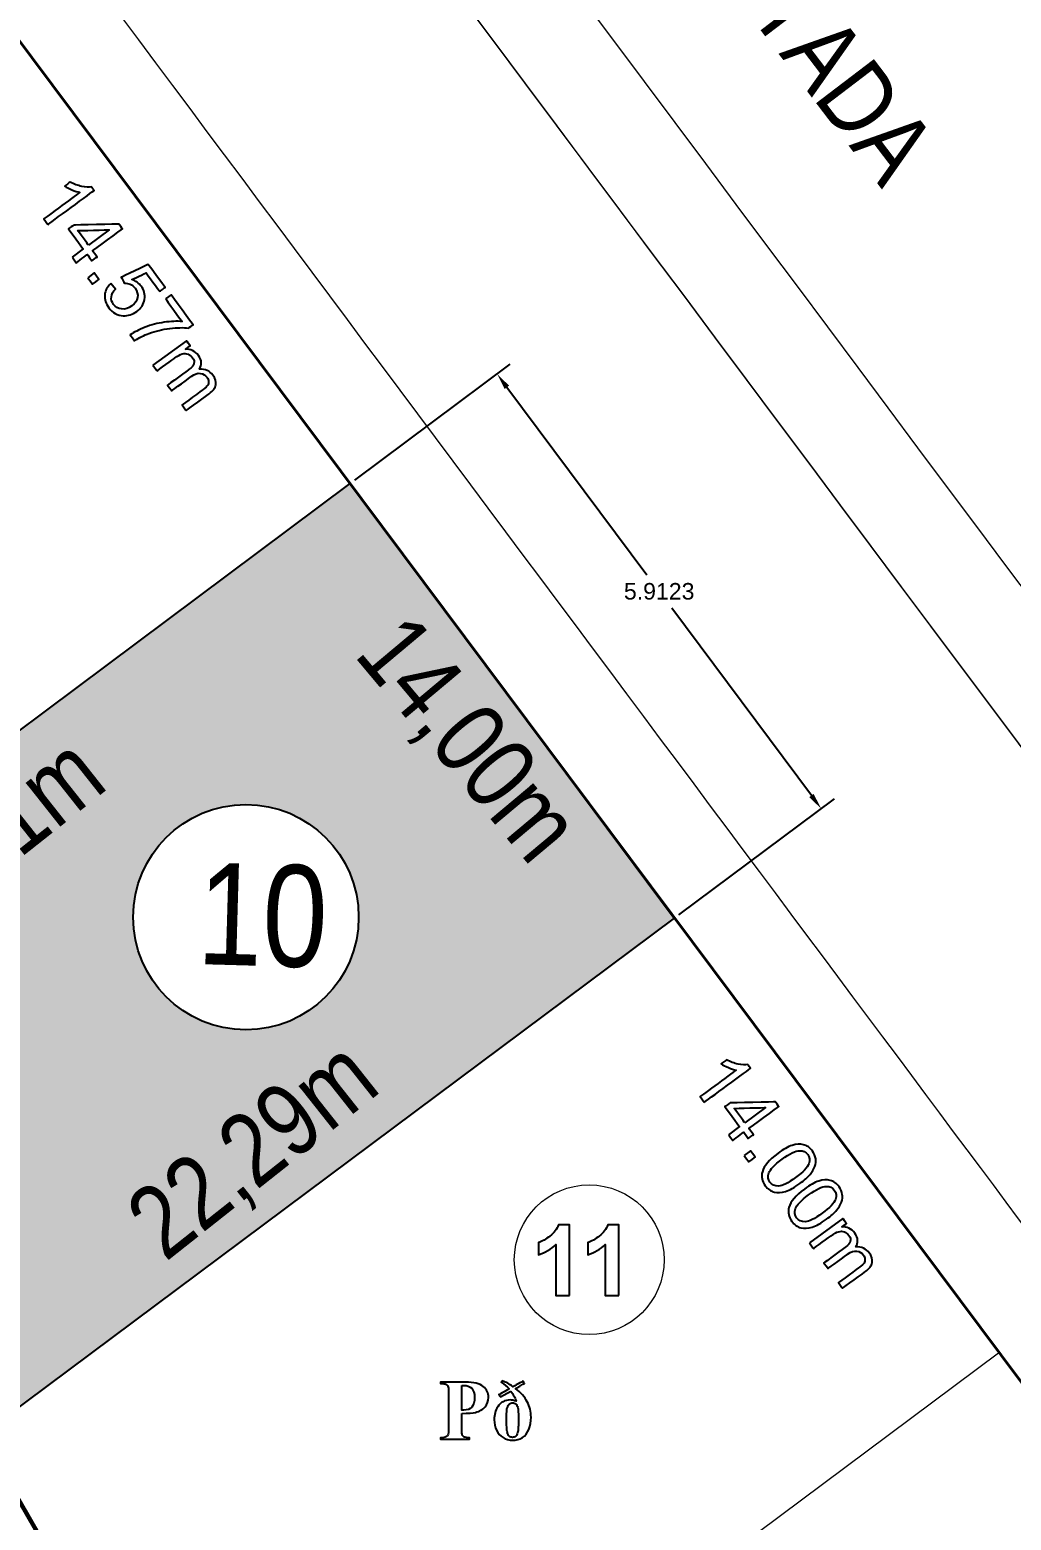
# Model space of a CAD drawing. Header units: millimetres. Extents: x 4360 to 8806, y 1896 to 3880.
# Drawn here: x 4580.48 to 4591.18, y 1930.61 to 1946.86 of the extents above; entities that cross this region are included whole.
import ezdxf

# ---------------------------------------------------------------- set-up
doc = ezdxf.new("R2010")
doc.units = ezdxf.units.MM
doc.styles.get("Standard").update_dxf_attribs({"font": 'arial.ttf'})
doc.styles.add('vinicius', font='ARIALN.TTF')
doc.dimstyles.get("Standard").update_dxf_attribs({"dimtxt": 0.18, "dimasz": 0.18, "dimexe": 0.18, "dimexo": 0.0625, "dimgap": 0.09, "dimtad": 0, "dimtih": 1, "dimtoh": 1, "dimdec": 4, "dimzin": 0, "dimdsep": 46, "dimtxsty": 'Standard', "dimcen": 0.09, "dimadec": 0, "dimazin": 0, "dimtfac": 1, "dimtdec": 4, "dimtofl": 0, "dimtmove": 0, "dimatfit": 3, "dimfxl": 1, "dimtolj": 1, "dimtzin": 0, "dimarcsym": 0})

# ---------------------------------------------------------------- blocks, each defined once
blk = doc.blocks.new('*D106')
at = {"color": 0, "lineweight": -2, "transparency": 16777216}
for p, q in [((4584.027, 1941.945), (4585.723, 1943.21)), ((4585.686, 1942.958), (4587.21, 1940.915)), ((4589.005, 1938.507), (4587.482, 1940.551)), ((4587.561, 1937.206), (4589.257, 1938.471))]:
    blk.add_line(p, q, dxfattribs=at)
at = {"color": 0, "transparency": 16777216}
for points in [[(4585.71, 1942.976), (4585.662, 1942.94), (4585.579, 1943.103)], [(4589.029, 1938.525), (4588.981, 1938.489), (4589.113, 1938.363)]]:
    blk.add_solid(points, dxfattribs=at)
at = {"layer": 'Defpoints', "color": 0, "transparency": 16777216}
for p in [(4583.977, 1941.908), (4589.113, 1938.363), (4587.511, 1937.168)]:
    blk.add_point(p, dxfattribs=at)
at = {"color": 0, "transparency": 16777216, "insert": (4587.346, 1940.733), "char_height": 0.18, "attachment_point": 5}
blk.add_mtext('\\A1;5.9123', dxfattribs=at)

msp = doc.modelspace()

# ---------------------------------------------------------------- hatches: boundary and pattern name
at = {"transparency": 33554625}
h = msp.add_hatch(color=256, dxfattribs=at)
h.dxf.hatch_style = 1
h.set_gradient(color1=(205, 32, 39), color2=(237, 31, 36), name='SPHERICAL')
edge = h.paths.add_edge_path()
edge.add_spline(control_points=[(4583.97659, 1941.90804), (4583.87347, 1941.83103), (4577.00112, 1936.69878), (4577.00112, 1936.69878)], knot_values=[0.00750278, 0.00750278, 0.00750278, 0.00750278, 1, 1, 1, 1], degree=3, periodic=0)
edge.add_line((4577.00112, 1936.69878), (4579.96343, 1931.54133))
edge.add_line((4579.96343, 1931.54133), (4587.51082, 1937.16836))
edge.add_line((4587.51082, 1937.16836), (4583.97659, 1941.90804))
h.paths.add_polyline_path([(4584.06972, 1937.18067, -1), (4581.61169, 1937.18067, -1)], flags=16)
h.paths.add_polyline_path([(4581.87114, 1936.07347), (4583.83841, 1936.01808), (4583.9034, 1938.32646), (4581.93613, 1938.38184)], flags=24)
h.paths.add_polyline_path([(4577.70911, 1935.28207), (4579.40438, 1932.30739), (4580.83749, 1933.12411), (4579.14222, 1936.09879)], flags=25)
h.paths.add_polyline_path([(4583.48468, 1939.98587), (4585.68416, 1937.36195), (4586.94828, 1938.42159), (4584.7488, 1941.04551)], flags=24)
h.paths.add_polyline_path([(4582.05685, 1932.93531), (4584.74146, 1935.06028), (4583.71771, 1936.35364), (4581.0331, 1934.22867)], flags=25)
h.paths.add_polyline_path([(4579.08161, 1936.24072), (4581.76622, 1938.3657), (4580.74247, 1939.65905), (4578.05786, 1937.53408)], flags=24)

# ---------------------------------------------------------------- linework, layer by layer
msp.add_lwpolyline([(4583.97659, 1941.90804), (4587.51082, 1937.16836), (4579.96343, 1931.54133), (4577.00112, 1936.69878), (4583.97635, 1941.90836)])
msp.add_circle((4582.84071, 1937.18067), 1.22902)
at = {"lineweight": 40}
for points in [[(4574.20598, 1954.99011), (4574.20598, 1954.99011), (4592.87746, 1929.99047), (4592.87746, 1929.99047)], [(4577.00112, 1936.69878), (4577.00112, 1936.69878), (4585.72192, 1921.51566), (4585.72192, 1921.51566)]]:
    msp.add_open_spline(points, degree=3, dxfattribs=at)
msp.add_open_spline([(4558.9403, 1954.63331), (4563.78131, 1949.31276), (4575.95014, 1935.93852), (4575.95014, 1935.93852), (4575.95014, 1935.93852), (4575.95014, 1935.93852), (4583.77651, 1922.36535), (4583.77651, 1922.36535)], degree=3, knots=[0.533151737, 0.533151737, 0.533151737, 0.533151737, 0.666666667, 0.666666667, 0.666666667, 0.666666677, 1, 1, 1, 1], dxfattribs=at)
at = {"lineweight": 20}
for points in [[(4575.78348, 1954.63331), (4579.2679, 1949.96377), (4593.7048, 1930.61656), (4593.7048, 1930.61656)], [(4579.63273, 1954.63331), (4584.31512, 1948.36927), (4596.16453, 1932.51729), (4596.16453, 1932.51729)], [(4596.16453, 1932.51729), (4596.16453, 1932.51729), (4584.30412, 1948.38887), (4579.63781, 1954.63331)], [(4596.96953, 1933.18812), (4596.96953, 1933.18812), (4585.87869, 1948.04359), (4580.95893, 1954.63331)], [(4585.14209, 1954.63331), (4593.69567, 1944.1953), (4601.79951, 1934.30613), (4601.79951, 1934.30613)], [(4586.51915, 1954.63331), (4594.86694, 1944.44644), (4602.62685, 1934.97696), (4602.62685, 1934.97696)], [(4583.97776, 1941.90891), (4583.97776, 1941.90891), (4577.00112, 1936.69878), (4577.00112, 1936.69878)], [(4587.51082, 1937.16836), (4587.51082, 1937.16836), (4579.95278, 1931.53338), (4579.95278, 1931.53338)], [(4591.04383, 1932.42781), (4591.04383, 1932.42781), (4582.92678, 1926.36799), (4582.92678, 1926.36799)]]:
    msp.add_open_spline(points, degree=3, dxfattribs=at)
for points, knots in [([(4580.68177, 1944.73279), (4580.68177, 1944.73279), (4580.6365, 1944.79449), (4580.6365, 1944.79449), (4580.6365, 1944.79449), (4580.6365, 1944.79449), (4581.03017, 1945.08374), (4581.03017, 1945.08374), (4581.03017, 1945.08374), (4581.00503, 1945.08817), (4580.97656, 1945.09737), (4580.94455, 1945.11105), (4580.94455, 1945.11105), (4580.91265, 1945.12473), (4580.88608, 1945.13867), (4580.86484, 1945.15262), (4580.86484, 1945.15262), (4580.86484, 1945.15262), (4580.92464, 1945.19646), (4580.92464, 1945.19646), (4580.92464, 1945.19646), (4580.96626, 1945.17385), (4581.0082, 1945.15811), (4581.05025, 1945.14929), (4581.05025, 1945.14929), (4581.09235, 1945.14036), (4581.12832, 1945.13851), (4581.15784, 1945.14374), (4581.15784, 1945.14374), (4581.15784, 1945.14374), (4581.18711, 1945.10392), (4581.18711, 1945.10392), (4581.18711, 1945.10392), (4581.18711, 1945.10392), (4580.68177, 1944.73279), (4580.68177, 1944.73279)], [0, 0, 0, 0, 0.1, 0.1, 0.1, 0.10000001, 0.2, 0.2, 0.2, 0.20000001, 0.3, 0.3, 0.3, 0.30000001, 0.4, 0.4, 0.4, 0.40000001, 0.5, 0.5, 0.5, 0.50000001, 0.6, 0.6, 0.6, 0.60000001, 0.7, 0.7, 0.7, 0.70000001, 0.8, 0.8, 0.8, 0.80000001, 1, 1, 1, 1]), ([(4580.94619, 1944.37863), (4580.94619, 1944.37863), (4581.06657, 1944.46705), (4581.06657, 1944.46705), (4581.06657, 1944.46705), (4581.06657, 1944.46705), (4580.90626, 1944.68541), (4580.90626, 1944.68541), (4580.90626, 1944.68541), (4580.90626, 1944.68541), (4580.96288, 1944.72693), (4580.96288, 1944.72693), (4580.96288, 1944.72693), (4580.96288, 1944.72693), (4581.45771, 1944.73681), (4581.45771, 1944.73681), (4581.45771, 1944.73681), (4581.45771, 1944.73681), (4581.49479, 1944.68642), (4581.49479, 1944.68642), (4581.49479, 1944.68642), (4581.49479, 1944.68642), (4581.16867, 1944.44692), (4581.16867, 1944.44692), (4581.16867, 1944.44692), (4581.16867, 1944.44692), (4581.21859, 1944.37889), (4581.21859, 1944.37889), (4581.21859, 1944.37889), (4581.21859, 1944.37889), (4581.16196, 1944.33737), (4581.16196, 1944.33737), (4581.16196, 1944.33737), (4581.16196, 1944.33737), (4581.11205, 1944.4052), (4581.11205, 1944.4052), (4581.11205, 1944.4052), (4581.11205, 1944.4052), (4580.99151, 1944.31677), (4580.99151, 1944.31677), (4580.99151, 1944.31677), (4580.99151, 1944.31677), (4580.94619, 1944.37863), (4580.94619, 1944.37863)], [0, 0, 0, 0, 0.08333333, 0.08333333, 0.08333333, 0.08333334, 0.16666667, 0.16666667, 0.16666667, 0.16666668, 0.25, 0.25, 0.25, 0.25000001, 0.33333333, 0.33333333, 0.33333333, 0.33333334, 0.41666667, 0.41666667, 0.41666667, 0.41666668, 0.5, 0.5, 0.5, 0.50000001, 0.58333333, 0.58333333, 0.58333333, 0.58333334, 0.66666667, 0.66666667, 0.66666667, 0.66666668, 0.75, 0.75, 0.75, 0.75000001, 0.83333333, 0.83333333, 0.83333333, 0.83333334, 1, 1, 1, 1]), ([(4581.12319, 1944.50867), (4581.12319, 1944.50867), (4581.35027, 1944.67532), (4581.35027, 1944.67532), (4581.35027, 1944.67532), (4581.35027, 1944.67532), (4581.00762, 1944.66624), (4581.00762, 1944.66624), (4581.00762, 1944.66624), (4581.00762, 1944.66624), (4581.12319, 1944.50867), (4581.12319, 1944.50867)], [0, 0, 0, 0, 0.25, 0.25, 0.25, 0.25000001, 0.5, 0.5, 0.5, 0.50000001, 1, 1, 1, 1]), ([(4581.36712, 1944.09033), (4581.36712, 1944.09033), (4581.42026, 1944.02937), (4581.42026, 1944.02937), (4581.42026, 1944.02937), (4581.39221, 1944.00148), (4581.37668, 1943.9728), (4581.37362, 1943.94364), (4581.37362, 1943.94364), (4581.37056, 1943.91438), (4581.37811, 1943.88749), (4581.39628, 1943.86283), (4581.39628, 1943.86283), (4581.41809, 1943.83304), (4581.44778, 1943.81613), (4581.48539, 1943.81207), (4581.48539, 1943.81207), (4581.52289, 1943.80789), (4581.56029, 1943.81935), (4581.59737, 1943.84661), (4581.59737, 1943.84661), (4581.6325, 1943.8726), (4581.65304, 1943.90286), (4581.65885, 1943.93757), (4581.65885, 1943.93757), (4581.66472, 1943.97232), (4581.6559, 1944.00576), (4581.63239, 1944.03772), (4581.63239, 1944.03772), (4581.61765, 1944.05774), (4581.60001, 1944.07237), (4581.57931, 1944.08177), (4581.57931, 1944.08177), (4581.55839, 1944.09117), (4581.53747, 1944.09508), (4581.51629, 1944.09376), (4581.51629, 1944.09376), (4581.51629, 1944.09376), (4581.48132, 1944.15731), (4581.48132, 1944.15731), (4581.48132, 1944.15731), (4581.48132, 1944.15731), (4581.77548, 1944.29834), (4581.77548, 1944.29834), (4581.77548, 1944.29834), (4581.77548, 1944.29834), (4581.95935, 1944.04807), (4581.95935, 1944.04807), (4581.95935, 1944.04807), (4581.95935, 1944.04807), (4581.90025, 1944.00476), (4581.90025, 1944.00476), (4581.90025, 1944.00476), (4581.90025, 1944.00476), (4581.75277, 1944.20558), (4581.75277, 1944.20558), (4581.75277, 1944.20558), (4581.75277, 1944.20558), (4581.59758, 1944.13327), (4581.59758, 1944.13327), (4581.59758, 1944.13327), (4581.64079, 1944.11848), (4581.6747, 1944.09461), (4581.6991, 1944.06138), (4581.6991, 1944.06138), (4581.73127, 1944.01738), (4581.74337, 1943.96926), (4581.73508, 1943.9167), (4581.73508, 1943.9167), (4581.72678, 1943.86409), (4581.69884, 1943.82025), (4581.65093, 1943.78513), (4581.65093, 1943.78513), (4581.60545, 1943.75169), (4581.55638, 1943.73611), (4581.50361, 1943.73827), (4581.50361, 1943.73827), (4581.43922, 1943.74049), (4581.38651, 1943.7697), (4581.34547, 1943.82543), (4581.34547, 1943.82543), (4581.31187, 1943.87128), (4581.29719, 1943.91802), (4581.30162, 1943.96578), (4581.30162, 1943.96578), (4581.30601, 1944.01358), (4581.32788, 1944.05504), (4581.36712, 1944.09033)], [0, 0, 0, 0, 0.04347826, 0.04347826, 0.04347826, 0.04347827, 0.08695652, 0.08695652, 0.08695652, 0.08695653, 0.13043478, 0.13043478, 0.13043478, 0.13043479, 0.17391304, 0.17391304, 0.17391304, 0.17391305, 0.2173913, 0.2173913, 0.2173913, 0.21739131, 0.26086957, 0.26086957, 0.26086957, 0.26086958, 0.30434783, 0.30434783, 0.30434783, 0.30434784, 0.34782609, 0.34782609, 0.34782609, 0.3478261, 0.39130435, 0.39130435, 0.39130435, 0.39130436, 0.43478261, 0.43478261, 0.43478261, 0.43478262, 0.47826087, 0.47826087, 0.47826087, 0.47826088, 0.52173913, 0.52173913, 0.52173913, 0.52173914, 0.56521739, 0.56521739, 0.56521739, 0.5652174, 0.60869565, 0.60869565, 0.60869565, 0.60869566, 0.65217391, 0.65217391, 0.65217391, 0.65217392, 0.69565217, 0.69565217, 0.69565217, 0.69565218, 0.73913043, 0.73913043, 0.73913043, 0.73913044, 0.7826087, 0.7826087, 0.7826087, 0.78260871, 0.82608696, 0.82608696, 0.82608696, 0.82608697, 0.86956522, 0.86956522, 0.86956522, 0.86956523, 0.91304348, 0.91304348, 0.91304348, 0.91304349, 1, 1, 1, 1]), ([(4581.11596, 1944.15303), (4581.11596, 1944.15303), (4581.18631, 1944.20484), (4581.18631, 1944.20484), (4581.18631, 1944.20484), (4581.18631, 1944.20484), (4581.23797, 1944.13438), (4581.23797, 1944.13438), (4581.23797, 1944.13438), (4581.23797, 1944.13438), (4581.16762, 1944.08267), (4581.16762, 1944.08267), (4581.16762, 1944.08267), (4581.16762, 1944.08267), (4581.11596, 1944.15303), (4581.11596, 1944.15303)], [0, 0, 0, 0, 0.2, 0.2, 0.2, 0.20000001, 0.4, 0.4, 0.4, 0.40000001, 0.6, 0.6, 0.6, 0.60000001, 1, 1, 1, 1]), ([(4581.96548, 1943.92167), (4581.96548, 1943.92167), (4582.02491, 1943.9653), (4582.02491, 1943.9653), (4582.02491, 1943.9653), (4582.02491, 1943.9653), (4582.26419, 1943.63944), (4582.26419, 1943.63944), (4582.26419, 1943.63944), (4582.26419, 1943.63944), (4582.21601, 1943.60421), (4582.21601, 1943.60421), (4582.21601, 1943.60421), (4582.15849, 1943.61124), (4582.08972, 1943.60971), (4582.01017, 1943.59967), (4582.01017, 1943.59967), (4581.93046, 1943.58963), (4581.85445, 1943.57115), (4581.78224, 1943.54447), (4581.78224, 1943.54447), (4581.73101, 1943.52604), (4581.67914, 1943.49994), (4581.62647, 1943.46651), (4581.62647, 1943.46651), (4581.62647, 1943.46651), (4581.57989, 1943.53016), (4581.57989, 1943.53016), (4581.57989, 1943.53016), (4581.61982, 1943.55842), (4581.67349, 1943.58578), (4581.74046, 1943.61214), (4581.74046, 1943.61214), (4581.80749, 1943.63839), (4581.87716, 1943.65677), (4581.94964, 1943.66728), (4581.94964, 1943.66728), (4582.02221, 1943.67763), (4582.08776, 1943.68033), (4582.14645, 1943.67526), (4582.14645, 1943.67526), (4582.14645, 1943.67526), (4581.96548, 1943.92167), (4581.96548, 1943.92167)], [0, 0, 0, 0, 0.08333333, 0.08333333, 0.08333333, 0.08333334, 0.16666667, 0.16666667, 0.16666667, 0.16666668, 0.25, 0.25, 0.25, 0.25000001, 0.33333333, 0.33333333, 0.33333333, 0.33333334, 0.41666667, 0.41666667, 0.41666667, 0.41666668, 0.5, 0.5, 0.5, 0.50000001, 0.58333333, 0.58333333, 0.58333333, 0.58333334, 0.66666667, 0.66666667, 0.66666667, 0.66666668, 0.75, 0.75, 0.75, 0.75000001, 0.83333333, 0.83333333, 0.83333333, 0.83333334, 1, 1, 1, 1]), ([(4581.82757, 1943.19844), (4581.82757, 1943.19844), (4582.19203, 1943.4663), (4582.19203, 1943.4663), (4582.19203, 1943.4663), (4582.19203, 1943.4663), (4582.2327, 1943.41099), (4582.2327, 1943.41099), (4582.2327, 1943.41099), (4582.2327, 1943.41099), (4582.18152, 1943.37344), (4582.18152, 1943.37344), (4582.18152, 1943.37344), (4582.20783, 1943.37507), (4582.23323, 1943.37043), (4582.25822, 1943.35939), (4582.25822, 1943.35939), (4582.28299, 1943.34835), (4582.30428, 1943.33081), (4582.32213, 1943.30657), (4582.32213, 1943.30657), (4582.34194, 1943.27947), (4582.35256, 1943.25322), (4582.35398, 1943.22781), (4582.35398, 1943.22781), (4582.35546, 1943.20219), (4582.34875, 1943.17853), (4582.33386, 1943.15666), (4582.33386, 1943.15666), (4582.39767, 1943.15909), (4582.44653, 1943.13717), (4582.48044, 1943.09095), (4582.48044, 1943.09095), (4582.50695, 1943.05471), (4582.51746, 1943.01964), (4582.51171, 1942.98552), (4582.51171, 1942.98552), (4582.50584, 1942.95124), (4582.48213, 1942.91896), (4582.44056, 1942.88838), (4582.44056, 1942.88838), (4582.44056, 1942.88838), (4582.19029, 1942.70451), (4582.19029, 1942.70451), (4582.19029, 1942.70451), (4582.19029, 1942.70451), (4582.14518, 1942.76599), (4582.14518, 1942.76599), (4582.14518, 1942.76599), (4582.14518, 1942.76599), (4582.37479, 1942.93465), (4582.37479, 1942.93465), (4582.37479, 1942.93465), (4582.39962, 1942.95287), (4582.41584, 1942.96787), (4582.42376, 1942.97987), (4582.42376, 1942.97987), (4582.43179, 1942.99191), (4582.43522, 1943.00554), (4582.43401, 1943.02096), (4582.43401, 1943.02096), (4582.4329, 1943.03638), (4582.42719, 1943.05107), (4582.41684, 1943.06538), (4582.41684, 1943.06538), (4582.39804, 1943.09095), (4582.37384, 1943.106), (4582.34437, 1943.11039), (4582.34437, 1943.11039), (4582.31484, 1943.11477), (4582.28135, 1943.10331), (4582.24374, 1943.07563), (4582.24374, 1943.07563), (4582.24374, 1943.07563), (4582.03198, 1942.92007), (4582.03198, 1942.92007), (4582.03198, 1942.92007), (4582.03198, 1942.92007), (4581.98656, 1942.98193), (4581.98656, 1942.98193), (4581.98656, 1942.98193), (4581.98656, 1942.98193), (4582.22357, 1943.15581), (4582.22357, 1943.15581), (4582.22357, 1943.15581), (4582.25098, 1943.17599), (4582.26778, 1943.19627), (4582.27412, 1943.21645), (4582.27412, 1943.21645), (4582.28051, 1943.23647), (4582.27528, 1943.25802), (4582.25853, 1943.28089), (4582.25853, 1943.28089), (4582.24565, 1943.29827), (4582.22927, 1943.311), (4582.2093, 1943.31914), (4582.2093, 1943.31914), (4582.18929, 1943.32706), (4582.16805, 1943.3279), (4582.14566, 1943.32162), (4582.14566, 1943.32162), (4582.1231, 1943.31533), (4582.09521, 1943.30012), (4582.06214, 1943.27572), (4582.06214, 1943.27572), (4582.06214, 1943.27572), (4581.87283, 1943.13674), (4581.87283, 1943.13674), (4581.87283, 1943.13674), (4581.87283, 1943.13674), (4581.82757, 1943.19844), (4581.82757, 1943.19844)], [0, 0, 0, 0, 0.03448276, 0.03448276, 0.03448276, 0.03448277, 0.06896552, 0.06896552, 0.06896552, 0.06896553, 0.10344828, 0.10344828, 0.10344828, 0.10344829, 0.13793103, 0.13793103, 0.13793103, 0.13793104, 0.17241379, 0.17241379, 0.17241379, 0.1724138, 0.20689655, 0.20689655, 0.20689655, 0.20689656, 0.24137931, 0.24137931, 0.24137931, 0.24137932, 0.27586207, 0.27586207, 0.27586207, 0.27586208, 0.31034483, 0.31034483, 0.31034483, 0.31034484, 0.34482759, 0.34482759, 0.34482759, 0.3448276, 0.37931034, 0.37931034, 0.37931034, 0.37931035, 0.4137931, 0.4137931, 0.4137931, 0.41379311, 0.44827586, 0.44827586, 0.44827586, 0.44827587, 0.48275862, 0.48275862, 0.48275862, 0.48275863, 0.51724138, 0.51724138, 0.51724138, 0.51724139, 0.55172414, 0.55172414, 0.55172414, 0.55172415, 0.5862069, 0.5862069, 0.5862069, 0.58620691, 0.62068966, 0.62068966, 0.62068966, 0.62068967, 0.65517241, 0.65517241, 0.65517241, 0.65517242, 0.68965517, 0.68965517, 0.68965517, 0.68965518, 0.72413793, 0.72413793, 0.72413793, 0.72413794, 0.75862069, 0.75862069, 0.75862069, 0.7586207, 0.79310345, 0.79310345, 0.79310345, 0.79310346, 0.82758621, 0.82758621, 0.82758621, 0.82758622, 0.86206897, 0.86206897, 0.86206897, 0.86206898, 0.89655172, 0.89655172, 0.89655172, 0.89655173, 0.93103448, 0.93103448, 0.93103448, 0.93103449, 1, 1, 1, 1]), ([(4583.79886, 1922.343), (4583.79886, 1922.343), (4585.2076, 1922.343), (4585.2076, 1922.343), (4585.2076, 1922.343), (4585.2076, 1922.343), (4575.97254, 1936.09503), (4575.97254, 1936.09503), (4575.97254, 1936.09503), (4575.97254, 1936.09503), (4583.79886, 1922.343), (4583.79886, 1922.343)], [0, 0, 0, 0, 0.25, 0.25, 0.25, 0.25000001, 0.5, 0.5, 0.5, 0.50000001, 1, 1, 1, 1]), ([(4585.2076, 1922.343), (4585.2076, 1922.343), (4575.97254, 1936.09503), (4575.97254, 1936.09503), (4575.97254, 1936.09503), (4575.97254, 1936.09503), (4577.33654, 1936.09503), (4577.33654, 1936.09503), (4577.33654, 1936.09503), (4577.33654, 1936.09503), (4585.2076, 1922.343), (4585.2076, 1922.343)], [0, 0, 0, 0, 0.25, 0.25, 0.25, 0.25000001, 0.5, 0.5, 0.5, 0.50000001, 1, 1, 1, 1]), ([(4587.83731, 1935.16226), (4587.83731, 1935.16226), (4587.79199, 1935.22396), (4587.79199, 1935.22396), (4587.79199, 1935.22396), (4587.79199, 1935.22396), (4588.18567, 1935.5132), (4588.18567, 1935.5132), (4588.18567, 1935.5132), (4588.16058, 1935.51764), (4588.1321, 1935.52683), (4588.10009, 1935.54051), (4588.10009, 1935.54051), (4588.06814, 1935.55419), (4588.04162, 1935.56814), (4588.02039, 1935.58208), (4588.02039, 1935.58208), (4588.02039, 1935.58208), (4588.08018, 1935.62593), (4588.08018, 1935.62593), (4588.08018, 1935.62593), (4588.1218, 1935.60332), (4588.16369, 1935.58758), (4588.20579, 1935.57876), (4588.20579, 1935.57876), (4588.24789, 1935.56983), (4588.28381, 1935.56803), (4588.31333, 1935.57321), (4588.31333, 1935.57321), (4588.31333, 1935.57321), (4588.34265, 1935.53338), (4588.34265, 1935.53338), (4588.34265, 1935.53338), (4588.34265, 1935.53338), (4587.83731, 1935.16226), (4587.83731, 1935.16226)], [0, 0, 0, 0, 0.1, 0.1, 0.1, 0.10000001, 0.2, 0.2, 0.2, 0.20000001, 0.3, 0.3, 0.3, 0.30000001, 0.4, 0.4, 0.4, 0.40000001, 0.5, 0.5, 0.5, 0.50000001, 0.6, 0.6, 0.6, 0.60000001, 0.7, 0.7, 0.7, 0.70000001, 0.8, 0.8, 0.8, 0.80000001, 1, 1, 1, 1]), ([(4588.10173, 1934.80809), (4588.10173, 1934.80809), (4588.22211, 1934.89657), (4588.22211, 1934.89657), (4588.22211, 1934.89657), (4588.22211, 1934.89657), (4588.0618, 1935.11488), (4588.0618, 1935.11488), (4588.0618, 1935.11488), (4588.0618, 1935.11488), (4588.11842, 1935.15645), (4588.11842, 1935.15645), (4588.11842, 1935.15645), (4588.11842, 1935.15645), (4588.61325, 1935.16627), (4588.61325, 1935.16627), (4588.61325, 1935.16627), (4588.61325, 1935.16627), (4588.65033, 1935.11594), (4588.65033, 1935.11594), (4588.65033, 1935.11594), (4588.65033, 1935.11594), (4588.32422, 1934.87639), (4588.32422, 1934.87639), (4588.32422, 1934.87639), (4588.32422, 1934.87639), (4588.37413, 1934.80836), (4588.37413, 1934.80836), (4588.37413, 1934.80836), (4588.37413, 1934.80836), (4588.31751, 1934.76684), (4588.31751, 1934.76684), (4588.31751, 1934.76684), (4588.31751, 1934.76684), (4588.26754, 1934.83471), (4588.26754, 1934.83471), (4588.26754, 1934.83471), (4588.26754, 1934.83471), (4588.147, 1934.74624), (4588.147, 1934.74624), (4588.147, 1934.74624), (4588.147, 1934.74624), (4588.10173, 1934.80809), (4588.10173, 1934.80809)], [0, 0, 0, 0, 0.08333333, 0.08333333, 0.08333333, 0.08333334, 0.16666667, 0.16666667, 0.16666667, 0.16666668, 0.25, 0.25, 0.25, 0.25000001, 0.33333333, 0.33333333, 0.33333333, 0.33333334, 0.41666667, 0.41666667, 0.41666667, 0.41666668, 0.5, 0.5, 0.5, 0.50000001, 0.58333333, 0.58333333, 0.58333333, 0.58333334, 0.66666667, 0.66666667, 0.66666667, 0.66666668, 0.75, 0.75, 0.75, 0.75000001, 0.83333333, 0.83333333, 0.83333333, 0.83333334, 1, 1, 1, 1]), ([(4588.27874, 1934.93814), (4588.27874, 1934.93814), (4588.50576, 1935.10479), (4588.50576, 1935.10479), (4588.50576, 1935.10479), (4588.50576, 1935.10479), (4588.16311, 1935.09576), (4588.16311, 1935.09576), (4588.16311, 1935.09576), (4588.16311, 1935.09576), (4588.27874, 1934.93814), (4588.27874, 1934.93814)], [0, 0, 0, 0, 0.25, 0.25, 0.25, 0.25000001, 0.5, 0.5, 0.5, 0.50000001, 1, 1, 1, 1]), ([(4588.63898, 1934.60521), (4588.69851, 1934.64894), (4588.7508, 1934.67799), (4588.79607, 1934.69247), (4588.79607, 1934.69247), (4588.84139, 1934.70673), (4588.8828, 1934.70911), (4588.92009, 1934.69949), (4588.92009, 1934.69949), (4588.95754, 1934.68967), (4588.98971, 1934.66653), (4589.0167, 1934.62993), (4589.0167, 1934.62993), (4589.03641, 1934.60293), (4589.04834, 1934.57526), (4589.05257, 1934.54689), (4589.05257, 1934.54689), (4589.05664, 1934.51853), (4589.05331, 1934.49021), (4589.04253, 1934.4619), (4589.04253, 1934.4619), (4589.03176, 1934.43364), (4589.01448, 1934.40496), (4588.99061, 1934.3757), (4588.99061, 1934.3757), (4588.96679, 1934.34665), (4588.93002, 1934.31369), (4588.88005, 1934.27703), (4588.88005, 1934.27703), (4588.821, 1934.23377), (4588.76892, 1934.20477), (4588.72365, 1934.19019), (4588.72365, 1934.19019), (4588.67849, 1934.17577), (4588.63723, 1934.17323), (4588.59963, 1934.1829), (4588.59963, 1934.1829), (4588.56202, 1934.19257), (4588.52974, 1934.21565), (4588.50275, 1934.25257), (4588.50275, 1934.25257), (4588.4671, 1934.30106), (4588.45648, 1934.35198), (4588.47101, 1934.40522), (4588.47101, 1934.40522), (4588.48849, 1934.46909), (4588.54453, 1934.53575), (4588.63898, 1934.60521)], [0, 0, 0, 0, 0.07692308, 0.07692308, 0.07692308, 0.07692309, 0.15384615, 0.15384615, 0.15384615, 0.15384616, 0.23076923, 0.23076923, 0.23076923, 0.23076924, 0.30769231, 0.30769231, 0.30769231, 0.30769232, 0.38461538, 0.38461538, 0.38461538, 0.38461539, 0.46153846, 0.46153846, 0.46153846, 0.46153847, 0.53846154, 0.53846154, 0.53846154, 0.53846155, 0.61538462, 0.61538462, 0.61538462, 0.61538463, 0.69230769, 0.69230769, 0.69230769, 0.6923077, 0.76923077, 0.76923077, 0.76923077, 0.76923078, 0.84615385, 0.84615385, 0.84615385, 0.84615386, 1, 1, 1, 1]), ([(4588.2715, 1934.58249), (4588.2715, 1934.58249), (4588.34186, 1934.63431), (4588.34186, 1934.63431), (4588.34186, 1934.63431), (4588.34186, 1934.63431), (4588.39352, 1934.56385), (4588.39352, 1934.56385), (4588.39352, 1934.56385), (4588.39352, 1934.56385), (4588.32316, 1934.51214), (4588.32316, 1934.51214), (4588.32316, 1934.51214), (4588.32316, 1934.51214), (4588.2715, 1934.58249), (4588.2715, 1934.58249)], [0, 0, 0, 0, 0.2, 0.2, 0.2, 0.20000001, 0.4, 0.4, 0.4, 0.40000001, 0.6, 0.6, 0.6, 0.60000001, 1, 1, 1, 1]), ([(4588.68567, 1934.54172), (4588.60295, 1934.48113), (4588.55515, 1934.431), (4588.542, 1934.3916), (4588.542, 1934.3916), (4588.52885, 1934.35214), (4588.53275, 1934.31828), (4588.55351, 1934.28981), (4588.55351, 1934.28981), (4588.57448, 1934.2615), (4588.60565, 1934.24771), (4588.64738, 1934.24866), (4588.64738, 1934.24866), (4588.68895, 1934.24945), (4588.75106, 1934.28004), (4588.83347, 1934.34047), (4588.83347, 1934.34047), (4588.91618, 1934.40142), (4588.96415, 1934.45155), (4588.97714, 1934.4909), (4588.97714, 1934.4909), (4588.99029, 1934.5302), (4588.98607, 1934.56422), (4588.96504, 1934.59316), (4588.96504, 1934.59316), (4588.94413, 1934.62142), (4588.91544, 1934.63531), (4588.87905, 1934.63457), (4588.87905, 1934.63457), (4588.83273, 1934.63341), (4588.76828, 1934.60246), (4588.68567, 1934.54172)], [0, 0, 0, 0, 0.11111111, 0.11111111, 0.11111111, 0.11111112, 0.22222222, 0.22222222, 0.22222222, 0.22222223, 0.33333333, 0.33333333, 0.33333333, 0.33333334, 0.44444444, 0.44444444, 0.44444444, 0.44444445, 0.55555556, 0.55555556, 0.55555556, 0.55555557, 0.66666667, 0.66666667, 0.66666667, 0.66666668, 0.77777778, 0.77777778, 0.77777778, 0.77777779, 1, 1, 1, 1]), ([(4588.92876, 1934.21634), (4588.98829, 1934.26002), (4589.04058, 1934.28912), (4589.0859, 1934.30354), (4589.0859, 1934.30354), (4589.13117, 1934.31781), (4589.17263, 1934.32024), (4589.20987, 1934.31062), (4589.20987, 1934.31062), (4589.24737, 1934.3008), (4589.27949, 1934.27766), (4589.30653, 1934.24106), (4589.30653, 1934.24106), (4589.32624, 1934.21406), (4589.33817, 1934.18639), (4589.3424, 1934.15802), (4589.3424, 1934.15802), (4589.34647, 1934.12966), (4589.34314, 1934.10134), (4589.33236, 1934.07303), (4589.33236, 1934.07303), (4589.32159, 1934.04477), (4589.30431, 1934.01609), (4589.28044, 1933.98683), (4589.28044, 1933.98683), (4589.25662, 1933.95772), (4589.2198, 1933.92476), (4589.16983, 1933.88816), (4589.16983, 1933.88816), (4589.11078, 1933.84484), (4589.05875, 1933.8159), (4589.01348, 1933.80132), (4589.01348, 1933.80132), (4588.96832, 1933.7869), (4588.92707, 1933.78436), (4588.8894, 1933.79398), (4588.8894, 1933.79398), (4588.85185, 1933.80364), (4588.81957, 1933.82678), (4588.79253, 1933.8637), (4588.79253, 1933.8637), (4588.75687, 1933.91214), (4588.74631, 1933.96306), (4588.76084, 1934.0163), (4588.76084, 1934.0163), (4588.77832, 1934.08022), (4588.83436, 1934.14688), (4588.92876, 1934.21634)], [0, 0, 0, 0, 0.07692308, 0.07692308, 0.07692308, 0.07692309, 0.15384615, 0.15384615, 0.15384615, 0.15384616, 0.23076923, 0.23076923, 0.23076923, 0.23076924, 0.30769231, 0.30769231, 0.30769231, 0.30769232, 0.38461538, 0.38461538, 0.38461538, 0.38461539, 0.46153846, 0.46153846, 0.46153846, 0.46153847, 0.53846154, 0.53846154, 0.53846154, 0.53846155, 0.61538462, 0.61538462, 0.61538462, 0.61538463, 0.69230769, 0.69230769, 0.69230769, 0.6923077, 0.76923077, 0.76923077, 0.76923077, 0.76923078, 0.84615385, 0.84615385, 0.84615385, 0.84615386, 1, 1, 1, 1]), ([(4588.9755, 1934.15284), (4588.89278, 1934.09226), (4588.84498, 1934.04208), (4588.83183, 1934.00273), (4588.83183, 1934.00273), (4588.81868, 1933.96327), (4588.82258, 1933.92941), (4588.84334, 1933.90094), (4588.84334, 1933.90094), (4588.86431, 1933.87263), (4588.89548, 1933.85884), (4588.93721, 1933.85974), (4588.93721, 1933.85974), (4588.97872, 1933.86053), (4589.04084, 1933.89117), (4589.1233, 1933.9516), (4589.1233, 1933.9516), (4589.20601, 1934.01255), (4589.25392, 1934.06268), (4589.26692, 1934.10198), (4589.26692, 1934.10198), (4589.28012, 1934.14133), (4589.2759, 1934.17535), (4589.25482, 1934.20424), (4589.25482, 1934.20424), (4589.23396, 1934.23255), (4589.20522, 1934.24639), (4589.16888, 1934.2457), (4589.16888, 1934.2457), (4589.1225, 1934.24449), (4589.05811, 1934.21354), (4588.9755, 1934.15284)], [0, 0, 0, 0, 0.11111111, 0.11111111, 0.11111111, 0.11111112, 0.22222222, 0.22222222, 0.22222222, 0.22222223, 0.33333333, 0.33333333, 0.33333333, 0.33333334, 0.44444444, 0.44444444, 0.44444444, 0.44444445, 0.55555556, 0.55555556, 0.55555556, 0.55555557, 0.66666667, 0.66666667, 0.66666667, 0.66666668, 0.77777778, 0.77777778, 0.77777778, 0.77777779, 1, 1, 1, 1]), ([(4588.98306, 1933.62796), (4588.98306, 1933.62796), (4589.34758, 1933.89576), (4589.34758, 1933.89576), (4589.34758, 1933.89576), (4589.34758, 1933.89576), (4589.38825, 1933.84051), (4589.38825, 1933.84051), (4589.38825, 1933.84051), (4589.38825, 1933.84051), (4589.33706, 1933.8029), (4589.33706, 1933.8029), (4589.33706, 1933.8029), (4589.36337, 1933.80454), (4589.38878, 1933.79989), (4589.41371, 1933.78885), (4589.41371, 1933.78885), (4589.43853, 1933.77787), (4589.45982, 1933.76028), (4589.47767, 1933.73603), (4589.47767, 1933.73603), (4589.49743, 1933.70899), (4589.50805, 1933.68268), (4589.50947, 1933.65728), (4589.50947, 1933.65728), (4589.51095, 1933.63171), (4589.5043, 1933.60799), (4589.48935, 1933.58612), (4589.48935, 1933.58612), (4589.55316, 1933.58855), (4589.60207, 1933.56663), (4589.63598, 1933.52042), (4589.63598, 1933.52042), (4589.6625, 1933.48423), (4589.67295, 1933.44911), (4589.66725, 1933.41504), (4589.66725, 1933.41504), (4589.66139, 1933.3807), (4589.63767, 1933.34843), (4589.5961, 1933.31785), (4589.5961, 1933.31785), (4589.5961, 1933.31785), (4589.34583, 1933.13397), (4589.34583, 1933.13397), (4589.34583, 1933.13397), (4589.34583, 1933.13397), (4589.30067, 1933.19546), (4589.30067, 1933.19546), (4589.30067, 1933.19546), (4589.30067, 1933.19546), (4589.53034, 1933.36412), (4589.53034, 1933.36412), (4589.53034, 1933.36412), (4589.55516, 1933.38234), (4589.57138, 1933.39734), (4589.5793, 1933.40933), (4589.5793, 1933.40933), (4589.58733, 1933.42138), (4589.59076, 1933.435), (4589.5895, 1933.45043), (4589.5895, 1933.45043), (4589.58844, 1933.46585), (4589.58268, 1933.48054), (4589.57233, 1933.4949), (4589.57233, 1933.4949), (4589.55358, 1933.52042), (4589.52933, 1933.53552), (4589.49986, 1933.53991), (4589.49986, 1933.53991), (4589.47039, 1933.54429), (4589.4369, 1933.53283), (4589.39923, 1933.5051), (4589.39923, 1933.5051), (4589.39923, 1933.5051), (4589.18753, 1933.34954), (4589.18753, 1933.34954), (4589.18753, 1933.34954), (4589.18753, 1933.34954), (4589.1421, 1933.41139), (4589.1421, 1933.41139), (4589.1421, 1933.41139), (4589.1421, 1933.41139), (4589.37906, 1933.58528), (4589.37906, 1933.58528), (4589.37906, 1933.58528), (4589.40652, 1933.60551), (4589.42327, 1933.62574), (4589.42966, 1933.64592), (4589.42966, 1933.64592), (4589.436, 1933.66594), (4589.43077, 1933.68749), (4589.41402, 1933.71036), (4589.41402, 1933.71036), (4589.40119, 1933.72774), (4589.38481, 1933.74052), (4589.3648, 1933.7486), (4589.3648, 1933.7486), (4589.34483, 1933.75653), (4589.32354, 1933.75737), (4589.30115, 1933.75109), (4589.30115, 1933.75109), (4589.27864, 1933.74485), (4589.25075, 1933.72959), (4589.21764, 1933.70518), (4589.21764, 1933.70518), (4589.21764, 1933.70518), (4589.02838, 1933.56626), (4589.02838, 1933.56626), (4589.02838, 1933.56626), (4589.02838, 1933.56626), (4588.98306, 1933.62796), (4588.98306, 1933.62796)], [0, 0, 0, 0, 0.03448276, 0.03448276, 0.03448276, 0.03448277, 0.06896552, 0.06896552, 0.06896552, 0.06896553, 0.10344828, 0.10344828, 0.10344828, 0.10344829, 0.13793103, 0.13793103, 0.13793103, 0.13793104, 0.17241379, 0.17241379, 0.17241379, 0.1724138, 0.20689655, 0.20689655, 0.20689655, 0.20689656, 0.24137931, 0.24137931, 0.24137931, 0.24137932, 0.27586207, 0.27586207, 0.27586207, 0.27586208, 0.31034483, 0.31034483, 0.31034483, 0.31034484, 0.34482759, 0.34482759, 0.34482759, 0.3448276, 0.37931034, 0.37931034, 0.37931034, 0.37931035, 0.4137931, 0.4137931, 0.4137931, 0.41379311, 0.44827586, 0.44827586, 0.44827586, 0.44827587, 0.48275862, 0.48275862, 0.48275862, 0.48275863, 0.51724138, 0.51724138, 0.51724138, 0.51724139, 0.55172414, 0.55172414, 0.55172414, 0.55172415, 0.5862069, 0.5862069, 0.5862069, 0.58620691, 0.62068966, 0.62068966, 0.62068966, 0.62068967, 0.65517241, 0.65517241, 0.65517241, 0.65517242, 0.68965517, 0.68965517, 0.68965517, 0.68965518, 0.72413793, 0.72413793, 0.72413793, 0.72413794, 0.75862069, 0.75862069, 0.75862069, 0.7586207, 0.79310345, 0.79310345, 0.79310345, 0.79310346, 0.82758621, 0.82758621, 0.82758621, 0.82758622, 0.86206897, 0.86206897, 0.86206897, 0.86206898, 0.89655172, 0.89655172, 0.89655172, 0.89655173, 0.93103448, 0.93103448, 0.93103448, 0.93103449, 1, 1, 1, 1]), ([(4586.36734, 1933.05395), (4586.36734, 1933.05395), (4586.22029, 1933.05395), (4586.22029, 1933.05395), (4586.22029, 1933.05395), (4586.22029, 1933.05395), (4586.22029, 1933.61032), (4586.22029, 1933.61032), (4586.22029, 1933.61032), (4586.16662, 1933.55982), (4586.10329, 1933.52248), (4586.03029, 1933.49828), (4586.03029, 1933.49828), (4586.03029, 1933.49828), (4586.03029, 1933.63245), (4586.03029, 1933.63245), (4586.03029, 1933.63245), (4586.06875, 1933.64502), (4586.11047, 1933.66879), (4586.15537, 1933.70402), (4586.15537, 1933.70402), (4586.20043, 1933.7391), (4586.23122, 1933.78003), (4586.24802, 1933.82673), (4586.24802, 1933.82673), (4586.24802, 1933.82673), (4586.36734, 1933.82673), (4586.36734, 1933.82673), (4586.36734, 1933.82673), (4586.36734, 1933.82673), (4586.36734, 1933.05395), (4586.36734, 1933.05395)], [0, 0, 0, 0, 0.11111111, 0.11111111, 0.11111111, 0.11111112, 0.22222222, 0.22222222, 0.22222222, 0.22222223, 0.33333333, 0.33333333, 0.33333333, 0.33333334, 0.44444444, 0.44444444, 0.44444444, 0.44444445, 0.55555556, 0.55555556, 0.55555556, 0.55555557, 0.66666667, 0.66666667, 0.66666667, 0.66666668, 0.77777778, 0.77777778, 0.77777778, 0.77777779, 1, 1, 1, 1]), ([(4586.90507, 1933.05395), (4586.90507, 1933.05395), (4586.75801, 1933.05395), (4586.75801, 1933.05395), (4586.75801, 1933.05395), (4586.75801, 1933.05395), (4586.75801, 1933.61032), (4586.75801, 1933.61032), (4586.75801, 1933.61032), (4586.70434, 1933.55982), (4586.64101, 1933.52248), (4586.56801, 1933.49828), (4586.56801, 1933.49828), (4586.56801, 1933.49828), (4586.56801, 1933.63245), (4586.56801, 1933.63245), (4586.56801, 1933.63245), (4586.60647, 1933.64502), (4586.6482, 1933.66879), (4586.69309, 1933.70402), (4586.69309, 1933.70402), (4586.73815, 1933.7391), (4586.76895, 1933.78003), (4586.78574, 1933.82673), (4586.78574, 1933.82673), (4586.78574, 1933.82673), (4586.90507, 1933.82673), (4586.90507, 1933.82673), (4586.90507, 1933.82673), (4586.90507, 1933.82673), (4586.90507, 1933.05395), (4586.90507, 1933.05395)], [0, 0, 0, 0, 0.11111111, 0.11111111, 0.11111111, 0.11111112, 0.22222222, 0.22222222, 0.22222222, 0.22222223, 0.33333333, 0.33333333, 0.33333333, 0.33333334, 0.44444444, 0.44444444, 0.44444444, 0.44444445, 0.55555556, 0.55555556, 0.55555556, 0.55555557, 0.66666667, 0.66666667, 0.66666667, 0.66666668, 0.77777778, 0.77777778, 0.77777778, 0.77777779, 1, 1, 1, 1]), ([(4585.19286, 1931.77039), (4585.19286, 1931.77039), (4585.19286, 1931.59756), (4585.19286, 1931.59756), (4585.19286, 1931.59756), (4585.19286, 1931.5636), (4585.19487, 1931.54231), (4585.1991, 1931.53354), (4585.1991, 1931.53354), (4585.20316, 1931.52483), (4585.21051, 1931.51775), (4585.22118, 1931.51241), (4585.22118, 1931.51241), (4585.23169, 1931.50729), (4585.25107, 1931.5046), (4585.27923, 1931.5046), (4585.27923, 1931.5046), (4585.27923, 1931.5046), (4585.27923, 1931.48864), (4585.27923, 1931.48864), (4585.27923, 1931.48864), (4585.27923, 1931.48864), (4584.96277, 1931.48864), (4584.96277, 1931.48864), (4584.96277, 1931.48864), (4584.96277, 1931.48864), (4584.96277, 1931.5046), (4584.96277, 1931.5046), (4584.96277, 1931.5046), (4584.99156, 1931.5046), (4585.01111, 1931.50729), (4585.0213, 1931.51273), (4585.0213, 1931.51273), (4585.0316, 1931.51807), (4585.03884, 1931.52509), (4585.0429, 1931.5337), (4585.0429, 1931.5337), (4585.04713, 1931.54231), (4585.04914, 1931.5636), (4585.04914, 1931.59756), (4585.04914, 1931.59756), (4585.04914, 1931.59756), (4585.04914, 1932.00238), (4585.04914, 1932.00238), (4585.04914, 1932.00238), (4585.04914, 1932.03635), (4585.04713, 1932.05763), (4585.0429, 1932.0664), (4585.0429, 1932.0664), (4585.03884, 1932.07517), (4585.0316, 1932.0822), (4585.02114, 1932.08753), (4585.02114, 1932.08753), (4585.01063, 1932.09271), (4584.99124, 1932.09535), (4584.96277, 1932.09535), (4584.96277, 1932.09535), (4584.96277, 1932.09535), (4584.96277, 1932.1113), (4584.96277, 1932.1113), (4584.96277, 1932.1113), (4584.96277, 1932.1113), (4585.23417, 1932.1113), (4585.23417, 1932.1113), (4585.23417, 1932.1113), (4585.32354, 1932.1113), (4585.38772, 1932.09535), (4585.42654, 1932.06355), (4585.42654, 1932.06355), (4585.46553, 1932.03165), (4585.48491, 1931.99187), (4585.48491, 1931.94412), (4585.48491, 1931.94412), (4585.48491, 1931.90361), (4585.47239, 1931.86901), (4585.4472, 1931.84022), (4585.4472, 1931.84022), (4585.42216, 1931.81138), (4585.38756, 1931.79184), (4585.3434, 1931.78133), (4585.3434, 1931.78133), (4585.31382, 1931.77398), (4585.26359, 1931.77039), (4585.19286, 1931.77039)], [0, 0, 0, 0, 0.04545455, 0.04545455, 0.04545455, 0.04545456, 0.09090909, 0.09090909, 0.09090909, 0.0909091, 0.13636364, 0.13636364, 0.13636364, 0.13636365, 0.18181818, 0.18181818, 0.18181818, 0.18181819, 0.22727273, 0.22727273, 0.22727273, 0.22727274, 0.27272727, 0.27272727, 0.27272727, 0.27272728, 0.31818182, 0.31818182, 0.31818182, 0.31818183, 0.36363636, 0.36363636, 0.36363636, 0.36363637, 0.40909091, 0.40909091, 0.40909091, 0.40909092, 0.45454545, 0.45454545, 0.45454545, 0.45454546, 0.5, 0.5, 0.5, 0.50000001, 0.54545455, 0.54545455, 0.54545455, 0.54545456, 0.59090909, 0.59090909, 0.59090909, 0.5909091, 0.63636364, 0.63636364, 0.63636364, 0.63636365, 0.68181818, 0.68181818, 0.68181818, 0.68181819, 0.72727273, 0.72727273, 0.72727273, 0.72727274, 0.77272727, 0.77272727, 0.77272727, 0.77272728, 0.81818182, 0.81818182, 0.81818182, 0.81818183, 0.86363636, 0.86363636, 0.86363636, 0.86363637, 0.90909091, 0.90909091, 0.90909091, 0.90909092, 1, 1, 1, 1]), ([(4585.19286, 1932.07565), (4585.19286, 1932.07565), (4585.19286, 1931.8061), (4585.19286, 1931.8061), (4585.19286, 1931.8061), (4585.203, 1931.80547), (4585.21066, 1931.80515), (4585.21584, 1931.80515), (4585.21584, 1931.80515), (4585.25324, 1931.80515), (4585.28224, 1931.81624), (4585.30241, 1931.83848), (4585.30241, 1931.83848), (4585.32259, 1931.86072), (4585.33279, 1931.89516), (4585.33279, 1931.9418), (4585.33279, 1931.9418), (4585.33279, 1931.98812), (4585.32259, 1932.02193), (4585.30241, 1932.04337), (4585.30241, 1932.04337), (4585.28224, 1932.06482), (4585.25186, 1932.07565), (4585.21177, 1932.07565), (4585.21177, 1932.07565), (4585.21177, 1932.07565), (4585.19286, 1932.07565), (4585.19286, 1932.07565)], [0, 0, 0, 0, 0.125, 0.125, 0.125, 0.12500001, 0.25, 0.25, 0.25, 0.25000001, 0.375, 0.375, 0.375, 0.37500001, 0.5, 0.5, 0.5, 0.50000001, 0.625, 0.625, 0.625, 0.62500001, 0.75, 0.75, 0.75, 0.75000001, 1, 1, 1, 1]), ([(4585.72895, 1932.01284), (4585.72895, 1932.01284), (4585.61454, 1931.94866), (4585.61454, 1931.94866), (4585.61454, 1931.94866), (4585.61454, 1931.94866), (4585.59953, 1931.97465), (4585.59953, 1931.97465), (4585.59953, 1931.97465), (4585.59953, 1931.97465), (4585.7094, 1932.03619), (4585.7094, 1932.03619), (4585.7094, 1932.03619), (4585.68748, 1932.05996), (4585.65901, 1932.08436), (4585.62425, 1932.10929), (4585.62425, 1932.10929), (4585.62425, 1932.10929), (4585.63471, 1932.1254), (4585.63471, 1932.1254), (4585.63471, 1932.1254), (4585.65869, 1932.11616), (4585.67856, 1932.10723), (4585.6944, 1932.09878), (4585.6944, 1932.09878), (4585.71035, 1932.09017), (4585.73006, 1932.0775), (4585.75356, 1932.06107), (4585.75356, 1932.06107), (4585.75356, 1932.06107), (4585.86169, 1932.12165), (4585.86169, 1932.12165), (4585.86169, 1932.12165), (4585.86169, 1932.12165), (4585.87595, 1932.09535), (4585.87595, 1932.09535), (4585.87595, 1932.09535), (4585.87595, 1932.09535), (4585.78045, 1932.04179), (4585.78045, 1932.04179), (4585.78045, 1932.04179), (4585.83697, 1931.99594), (4585.87922, 1931.94756), (4585.90711, 1931.89685), (4585.90711, 1931.89685), (4585.93479, 1931.84598), (4585.94874, 1931.79009), (4585.94874, 1931.7294), (4585.94874, 1931.7294), (4585.94874, 1931.67896), (4585.94076, 1931.63406), (4585.92491, 1931.59492), (4585.92491, 1931.59492), (4585.90912, 1931.55562), (4585.88551, 1931.52604), (4585.85403, 1931.50618), (4585.85403, 1931.50618), (4585.8227, 1931.48632), (4585.78753, 1931.47644), (4585.74854, 1931.47644), (4585.74854, 1931.47644), (4585.71004, 1931.47644), (4585.67512, 1931.48616), (4585.64364, 1931.50571), (4585.64364, 1931.50571), (4585.61237, 1931.52525), (4585.58839, 1931.55219), (4585.57212, 1931.58647), (4585.57212, 1931.58647), (4585.55585, 1931.62059), (4585.54772, 1931.65878), (4585.54772, 1931.70104), (4585.54772, 1931.70104), (4585.54772, 1931.75507), (4585.56039, 1931.80203), (4585.58559, 1931.84175), (4585.58559, 1931.84175), (4585.61723, 1931.89125), (4585.66244, 1931.91597), (4585.72145, 1931.91597), (4585.72145, 1931.91597), (4585.74009, 1931.91597), (4585.76233, 1931.91143), (4585.78842, 1931.90234), (4585.78842, 1931.90234), (4585.7786, 1931.92849), (4585.76967, 1931.94851), (4585.76201, 1931.96277), (4585.76201, 1931.96277), (4585.75414, 1931.97687), (4585.74321, 1931.99362), (4585.72895, 1932.01284)], [0, 0, 0, 0, 0.04166667, 0.04166667, 0.04166667, 0.04166668, 0.08333333, 0.08333333, 0.08333333, 0.08333334, 0.125, 0.125, 0.125, 0.12500001, 0.16666667, 0.16666667, 0.16666667, 0.16666668, 0.20833333, 0.20833333, 0.20833333, 0.20833334, 0.25, 0.25, 0.25, 0.25000001, 0.29166667, 0.29166667, 0.29166667, 0.29166668, 0.33333333, 0.33333333, 0.33333333, 0.33333334, 0.375, 0.375, 0.375, 0.37500001, 0.41666667, 0.41666667, 0.41666667, 0.41666668, 0.45833333, 0.45833333, 0.45833333, 0.45833334, 0.5, 0.5, 0.5, 0.50000001, 0.54166667, 0.54166667, 0.54166667, 0.54166668, 0.58333333, 0.58333333, 0.58333333, 0.58333334, 0.625, 0.625, 0.625, 0.62500001, 0.66666667, 0.66666667, 0.66666667, 0.66666668, 0.70833333, 0.70833333, 0.70833333, 0.70833334, 0.75, 0.75, 0.75, 0.75000001, 0.79166667, 0.79166667, 0.79166667, 0.79166668, 0.83333333, 0.83333333, 0.83333333, 0.83333334, 0.875, 0.875, 0.875, 0.87500001, 0.91666667, 0.91666667, 0.91666667, 0.91666668, 1, 1, 1, 1]), ([(4585.74823, 1931.88401), (4585.7346, 1931.88401), (4585.72303, 1931.88026), (4585.71331, 1931.87276), (4585.71331, 1931.87276), (4585.70359, 1931.86542), (4585.69593, 1931.85227), (4585.69044, 1931.83346), (4585.69044, 1931.83346), (4585.68484, 1931.81487), (4585.68199, 1931.77869), (4585.68199, 1931.72549), (4585.68199, 1931.72549), (4585.68199, 1931.64109), (4585.68484, 1931.58615), (4585.6906, 1931.56096), (4585.6906, 1931.56096), (4585.69424, 1931.54326), (4585.70127, 1931.53011), (4585.71146, 1931.52134), (4585.71146, 1931.52134), (4585.72176, 1931.51273), (4585.73349, 1931.50835), (4585.7468, 1931.50835), (4585.7468, 1931.50835), (4585.76011, 1931.50835), (4585.77168, 1931.51257), (4585.78172, 1931.52086), (4585.78172, 1931.52086), (4585.79175, 1931.52932), (4585.79878, 1931.54279), (4585.803, 1931.56143), (4585.803, 1931.56143), (4585.80881, 1931.58631), (4585.81161, 1931.63781), (4585.81161, 1931.71593), (4585.81161, 1931.71593), (4585.81161, 1931.77494), (4585.80913, 1931.81408), (4585.80395, 1931.8333), (4585.80395, 1931.8333), (4585.79878, 1931.85258), (4585.79159, 1931.86574), (4585.78219, 1931.87308), (4585.78219, 1931.87308), (4585.77279, 1931.88042), (4585.76154, 1931.88401), (4585.74823, 1931.88401)], [0, 0, 0, 0, 0.07692308, 0.07692308, 0.07692308, 0.07692309, 0.15384615, 0.15384615, 0.15384615, 0.15384616, 0.23076923, 0.23076923, 0.23076923, 0.23076924, 0.30769231, 0.30769231, 0.30769231, 0.30769232, 0.38461538, 0.38461538, 0.38461538, 0.38461539, 0.46153846, 0.46153846, 0.46153846, 0.46153847, 0.53846154, 0.53846154, 0.53846154, 0.53846155, 0.61538462, 0.61538462, 0.61538462, 0.61538463, 0.69230769, 0.69230769, 0.69230769, 0.6923077, 0.76923077, 0.76923077, 0.76923077, 0.76923078, 0.84615385, 0.84615385, 0.84615385, 0.84615386, 1, 1, 1, 1])]:
    msp.add_open_spline(points, degree=3, knots=knots)
at = {"lineweight": 0}
for points in [[(4583.79886, 1922.343), (4583.79886, 1922.343), (4585.2076, 1922.343), (4585.2076, 1922.343), (4585.2076, 1922.343), (4585.2076, 1922.343), (4575.97254, 1936.09503), (4575.97254, 1936.09503), (4575.97254, 1936.09503), (4575.97254, 1936.09503), (4583.79886, 1922.343), (4583.79886, 1922.343)], [(4585.2076, 1922.343), (4585.2076, 1922.343), (4575.97254, 1936.09503), (4575.97254, 1936.09503), (4575.97254, 1936.09503), (4575.97254, 1936.09503), (4577.33654, 1936.09503), (4577.33654, 1936.09503), (4577.33654, 1936.09503), (4577.33654, 1936.09503), (4585.2076, 1922.343), (4585.2076, 1922.343)]]:
    msp.add_open_spline(points, degree=3, knots=[0, 0, 0, 0, 0.25, 0.25, 0.25, 0.25000001, 0.5, 0.5, 0.5, 0.50000001, 1, 1, 1, 1], dxfattribs=at)
at = {"lineweight": 9}
msp.add_open_spline([(4586.5828, 1934.26145), (4586.13203, 1934.26145), (4585.76666, 1933.89603), (4585.76666, 1933.44525), (4585.76666, 1933.44525), (4585.76666, 1932.99447), (4586.13203, 1932.62906), (4586.5828, 1932.62906), (4586.5828, 1932.62906), (4587.03358, 1932.62906), (4587.399, 1932.99447), (4587.399, 1933.44525), (4587.399, 1933.44525), (4587.399, 1933.89603), (4587.03358, 1934.26145), (4586.5828, 1934.26145)], degree=3, knots=[0, 0, 0, 0, 0.2, 0.2, 0.2, 0.20000001, 0.4, 0.4, 0.4, 0.40000001, 0.6, 0.6, 0.6, 0.60000001, 1, 1, 1, 1], dxfattribs=at)

# ---------------------------------------------------------------- texts
at = {"attachment_point": 1, "style": 'vinicius'}
for s, insert, char_height, width, rotation in [('RUA PROJETADA', (4585.79155, 1951.64927), 0.7923195, 20.1128286, 307.30622), ('14,00m', (4584.61444, 1940.54748), 0.79232, 20.1128286, 309.971124), ('20,61m', (4578.49557, 1937.34118), 0.79232, 20.1128286, 38.362987), ('10', (4582.33282, 1937.77836), 1.109247, 28.15796, 358.387295), ('22,29m', (4581.47081, 1934.03577), 0.79232, 20.1128286, 38.362987)]:
    msp.add_mtext(s, dxfattribs=dict(at, insert=insert, char_height=char_height, width=width, rotation=rotation))

# ---------------------------------------------------------------- dimensions: what is measured, and where the dimension line sits
dim = msp.add_aligned_dim(p1=(4583.97659, 1941.90804), p2=(4587.51082, 1937.16836), distance=1.99855, dimstyle='Standard')
dim.commit()
dim.dimension.update_dxf_attribs({"geometry": '*D106', "text_midpoint": (4587.34587, 1940.73288)})

doc.saveas('drawing.dxf')
